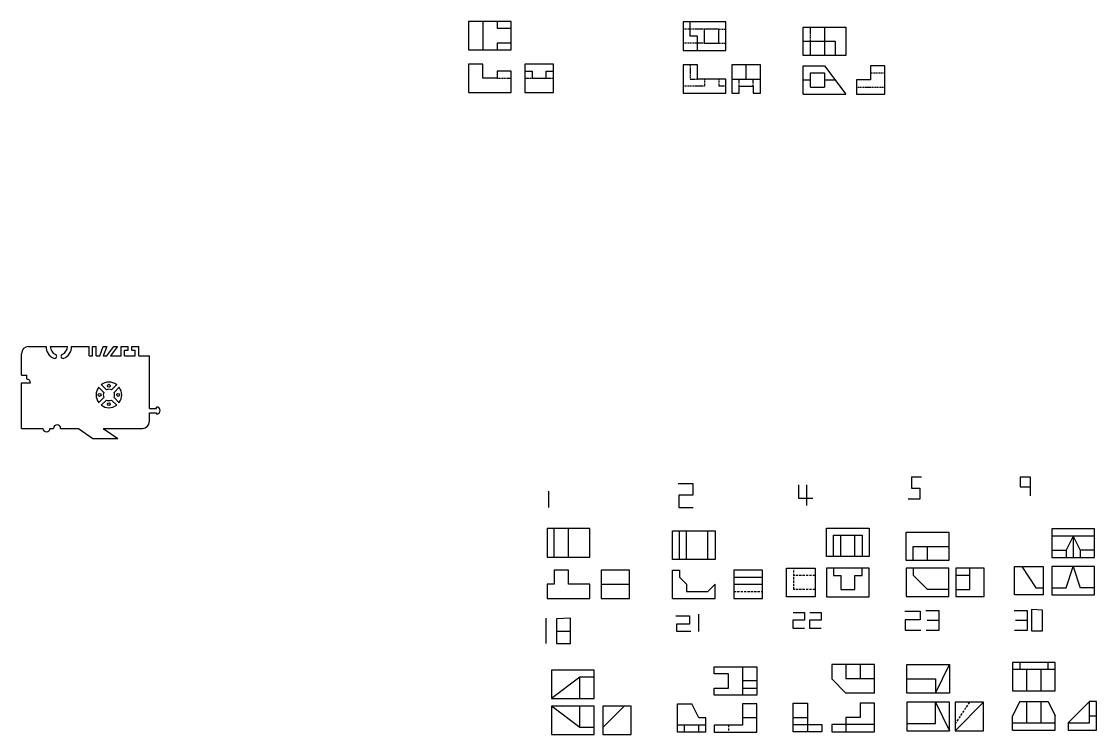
# Model space of a CAD drawing. Header units: millimetres. Extents: x 0 to 10993, y -927 to 4125.
# Drawn here: x 3766 to 5278, y 3123 to 4125 of the extents above; entities that cross this region are included whole.
import ezdxf

# ---------------------------------------------------------------- set-up
doc = ezdxf.new("R2010")
doc.units = ezdxf.units.MM
doc.header["$LTSCALE"] = 0.5
doc.linetypes.add('HIDDEN', pattern=[9.525, 6.35, -3.175])
doc.linetypes.add('HIDDEN2', pattern=[4.7625, 3.175, -1.5875])
doc.layers.add('숨은선', color=2, linetype='HIDDEN2')
doc.layers.add('외형선', color=3, linetype='Continuous')

# ---------------------------------------------------------------- blocks, each defined once
blk = doc.blocks.new('*U39')
blk.add_circle((0, 0), 2)
blk = doc.blocks.new('*U40')
at = {"color": 0, "linetype": 'ByBlock', "lineweight": -2, "transparency": 16777216}
for p, rotation in [((208.9, 3522), 90), ((234.9, 3522), 270), ((221.9, 3509), 180)]:
    blk.add_blockref('*U39', p, dxfattribs=dict(at, rotation=rotation))
blk.add_blockref('*U39', (221.9, 3535), dxfattribs=at)

msp = doc.modelspace()

# ---------------------------------------------------------------- linework, layer by layer
for p, q in [((3776.3, 3668), (3800.8, 3668)), ((3806.8, 3668), (3830.8, 3668)), ((3836.8, 3668), (3861.3, 3668)), ((3861.3, 3655), (3861.3, 3668)), ((3866.3, 3655), (3866.3, 3668)), ((3866.3, 3668), (3871.3, 3668)), ((3871.3, 3655), (3871.3, 3668)), ((3876.3, 3655), (3881.3, 3668)), ((3886.3, 3668), (3881.3, 3655)), ((3881.3, 3668), (3886.3, 3668)), ((3886.3, 3655), (3896.3, 3668)), ((3901.3, 3668), (3891.3, 3655)), ((3896.3, 3668), (3901.3, 3668)), ((3906.3, 3655), (3906.3, 3668)), ((3906.3, 3668), (3916.3, 3668)), ((3911.3, 3655), (3911.3, 3663)), ((3911.3, 3663), (3916.3, 3663)), ((3916.3, 3663), (3916.3, 3668)), ((3921.3, 3663), (3921.3, 3668)), ((3921.3, 3668), (3931.3, 3668)), ((3921.3, 3663), (3926.3, 3663)), ((3926.3, 3655), (3926.3, 3663)), ((3931.3, 3655), (3931.3, 3668)), ((3766.3, 3628), (3766.3, 3658)), ((3861.3, 3655), (3866.3, 3655)), ((3871.3, 3655), (3876.3, 3655)), ((3881.3, 3655), (3886.3, 3655)), ((3891.3, 3655), (3906.3, 3655)), ((3911.3, 3655), (3926.3, 3655)), ((3931.3, 3655), (3946.3, 3655)), ((3946.3, 3581), (3946.3, 3655)), ((3766.3, 3628), (3773.8, 3628)), ((3766.3, 3553), (3766.3, 3617)), ((3766.3, 3617), (3773.8, 3617)), ((3773.8, 3622), (3773.8, 3628)), ((3773.8, 3617), (3778.8, 3617)), ((3878.3, 3614.5), (3885.7, 3607.1)), ((3892.9, 3607.1), (3900.2, 3614.5)), ((3874.8, 3610.9), (3882.1, 3603.6)), ((3896.4, 3603.6), (3903.8, 3610.9)), ((3874.8, 3589), (3882.1, 3596.4)), ((3878.3, 3585.5), (3885.7, 3592.8)), ((3892.9, 3592.8), (3900.2, 3585.5)), ((3896.4, 3596.4), (3903.8, 3589)), ((3946.3, 3581), (3956.3, 3581)), ((3946.3, 3563), (3946.3, 3575)), ((3946.3, 3575), (3956.3, 3575)), ((3956.3, 3581), (3956.3, 3583)), ((3956.3, 3575), (3956.3, 3573)), ((3766.3, 3553), (3796.3, 3553)), ((3806.3, 3553), (3811.3, 3553)), ((3821.3, 3553), (3846.3, 3553)), ((3846.3, 3553), (3866.8, 3538.6)), ((3881.3, 3553), (3901.8, 3538.6)), ((3881.3, 3553), (3936.3, 3553)), ((3866.8, 3538.6), (3901.8, 3538.6)), ((5018, 3484.8), (5018, 3468.9)), ((5018, 3484.8), (5032.1, 3484.8)), ((5170.8, 3484.9), (5170.8, 3470.7)), ((5170.8, 3484.9), (5185, 3484.9)), ((5185, 3484.9), (5185, 3458.3)), ((4507.6, 3464.8), (4507.6, 3441.8)), ((4689.9, 3475.4), (4710.5, 3475.4)), ((4710.5, 3475.4), (4710.5, 3458.9)), ((4859.2, 3473.6), (4859.2, 3454.8)), ((4870.4, 3473.6), (4870.4, 3444.7)), ((5018, 3468.9), (5029.8, 3468.9)), ((5029.8, 3468.9), (5029.8, 3453.6)), ((5170.8, 3470.7), (5185, 3470.7)), ((4710.5, 3458.9), (4690.5, 3458.9)), ((4690.5, 3458.9), (4690.5, 3441.8)), ((4859.2, 3454.8), (4879.3, 3454.8)), ((5029.8, 3453.6), (5013.2, 3453.6)), ((4690.5, 3441.8), (4711.1, 3441.8)), ((4565.6, 3412), (4505.6, 3412)), ((4505.6, 3412), (4505.6, 3372)), ((4515.6, 3372), (4515.6, 3412)), ((4535.6, 3372), (4535.6, 3412)), ((4565.6, 3372), (4565.6, 3412)), ((4681.6, 3368.8), (4681.6, 3408.8)), ((4681.6, 3408.8), (4741.6, 3408.8)), ((4691.6, 3368.8), (4691.6, 3408.8)), ((4701.6, 3368.8), (4701.6, 3408.8)), ((4731.6, 3368.8), (4731.6, 3408.8)), ((4741.6, 3408.8), (4741.6, 3368.8)), ((4898.4, 3372.6), (4898.4, 3412.6)), ((4898.4, 3412.6), (4958.4, 3412.6)), ((4908.4, 3372.6), (4908.4, 3402.6)), ((4908.4, 3402.6), (4948.4, 3402.6)), ((4918.4, 3372.6), (4918.4, 3402.6)), ((4938.4, 3372.6), (4938.4, 3402.6)), ((4948.4, 3402.6), (4948.4, 3372.6)), ((4958.4, 3412.6), (4958.4, 3372.6)), ((5010.5, 3367), (5010.5, 3407)), ((5010.5, 3407), (5070.5, 3407)), ((5070.5, 3407), (5070.5, 3367)), ((5275.3, 3411.5), (5215.3, 3411.5)), ((5215.3, 3411.5), (5215.3, 3371.5)), ((5275.3, 3371.5), (5275.3, 3411.5)), ((5020.5, 3367), (5020.5, 3387)), ((5020.5, 3387), (5070.5, 3387)), ((5040.5, 3367), (5040.5, 3387)), ((5275.3, 3401.5), (5215.3, 3401.5)), ((5245.3, 3401.5), (5235.3, 3381.5)), ((5245.3, 3401.5), (5245.3, 3371.5)), ((5245.3, 3401.5), (5255.3, 3381.5)), ((4505.6, 3372), (4565.6, 3372)), ((4958.4, 3372.6), (4898.4, 3372.6)), ((5215.3, 3381.5), (5235.3, 3381.5)), ((5215.3, 3371.5), (5275.3, 3371.5)), ((5235.3, 3381.5), (5235.3, 3371.5)), ((5275.3, 3381.5), (5255.3, 3381.5)), ((5255.3, 3381.5), (5255.3, 3371.5)), ((4741.6, 3368.8), (4681.6, 3368.8)), ((5070.5, 3367), (5010.5, 3367)), ((5070.5, 3356.5), (5010.5, 3356.5)), ((5010.5, 3356.5), (5010.5, 3316.5)), ((5020.5, 3356.5), (5020.5, 3346.5)), ((5070.5, 3316.5), (5070.5, 3356.5)), ((5120.2, 3356.5), (5080.2, 3356.5)), ((5080.2, 3356.5), (5080.2, 3316.5)), ((5100.2, 3326.5), (5100.2, 3356.5)), ((5120.2, 3316.5), (5120.2, 3356.5)), ((5162.9, 3318.8), (5162.9, 3358.8)), ((5162.9, 3358.8), (5202.9, 3358.8)), ((5172.9, 3358.8), (5192.9, 3328.8)), ((5202.9, 3358.8), (5202.9, 3318.8)), ((5275.3, 3358.8), (5215.3, 3358.8)), ((5215.3, 3358.8), (5215.3, 3318.8)), ((5235.3, 3328.8), (5245.3, 3358.8)), ((5245.3, 3358.8), (5255.3, 3328.8)), ((5275.3, 3318.8), (5275.3, 3358.8)), ((4535.6, 3353.7), (4515.6, 3353.7)), ((4515.6, 3353.7), (4515.6, 3333.7)), ((4535.6, 3333.7), (4535.6, 3353.7)), ((4581.5, 3353.7), (4581.5, 3313.7)), ((4621.5, 3353.7), (4581.5, 3353.7)), ((4621.5, 3313.7), (4621.5, 3353.7)), ((4681.6, 3313.8), (4681.6, 3353.8)), ((4681.6, 3353.8), (4691.6, 3353.8)), ((4691.6, 3353.8), (4691.6, 3343.8)), ((4691.6, 3343.8), (4701.6, 3333.8)), ((4808.2, 3353.8), (4768.2, 3353.8)), ((4768.2, 3353.8), (4768.2, 3313.8)), ((4768.2, 3343.8), (4808.2, 3343.8)), ((4808.2, 3313.8), (4808.2, 3353.8)), ((4842.3, 3316.3), (4842.3, 3356.3)), ((4842.3, 3356.3), (4882.3, 3356.3)), ((4882.3, 3356.3), (4882.3, 3316.3)), ((4958.4, 3356.3), (4898.4, 3356.3)), ((4898.4, 3356.3), (4898.4, 3316.3)), ((4908.4, 3356.3), (4908.4, 3346.3)), ((4908.4, 3346.3), (4918.4, 3346.3)), ((4918.4, 3346.3), (4918.4, 3326.3)), ((4938.4, 3326.3), (4938.4, 3346.3)), ((4938.4, 3346.3), (4948.4, 3346.3)), ((4948.4, 3346.3), (4948.4, 3356.3)), ((4958.4, 3316.3), (4958.4, 3356.3)), ((5040.5, 3326.5), (5020.5, 3346.5)), ((5080.2, 3346.5), (5100.2, 3346.5)), ((4515.6, 3333.7), (4505.6, 3333.7)), ((4505.6, 3333.7), (4505.6, 3313.7)), ((4565.6, 3333.7), (4535.6, 3333.7)), ((4565.6, 3313.7), (4565.6, 3333.7)), ((4581.5, 3333.7), (4621.5, 3333.7)), ((4701.6, 3333.8), (4701.6, 3323.8)), ((4731.6, 3323.8), (4741.6, 3333.8)), ((4741.6, 3313.8), (4741.6, 3333.8)), ((4768.2, 3333.8), (4808.2, 3333.8)), ((4918.4, 3326.3), (4938.4, 3326.3)), ((5070.5, 3326.5), (5040.5, 3326.5)), ((5080.2, 3326.5), (5100.2, 3326.5)), ((5192.9, 3328.8), (5202.9, 3328.8)), ((5215.3, 3328.8), (5235.3, 3328.8)), ((5275.3, 3328.8), (5255.3, 3328.8)), ((4505.6, 3313.7), (4565.6, 3313.7)), ((4581.5, 3313.7), (4621.5, 3313.7)), ((4681.6, 3313.8), (4741.6, 3313.8)), ((4701.6, 3323.8), (4731.6, 3323.8)), ((4768.2, 3313.8), (4808.2, 3313.8)), ((4882.3, 3316.3), (4842.3, 3316.3)), ((4898.4, 3316.3), (4958.4, 3316.3)), ((5010.5, 3316.5), (5070.5, 3316.5)), ((5080.2, 3316.5), (5120.2, 3316.5)), ((5202.9, 3318.8), (5162.9, 3318.8)), ((5215.3, 3318.8), (5275.3, 3318.8)), ((5008.6, 3295.9), (5030.2, 3295.9)), ((5030.2, 3295.9), (5030.2, 3283.6)), ((5037.9, 3296.9), (5056.3, 3296.9)), ((5056.3, 3296.9), (5056.3, 3268.7)), ((5162.3, 3296.9), (5180.7, 3296.9)), ((5180.7, 3296.9), (5180.7, 3268.7)), ((5186.8, 3298.1), (5186.8, 3268.2)), ((5202.2, 3297.5), (5186.8, 3298.1)), ((5202.2, 3268.2), (5202.2, 3297.5)), ((4503.7, 3285.9), (4503.7, 3250.6)), ((4538.2, 3286.2), (4518.7, 3285.3)), ((4518.7, 3285.3), (4518.7, 3250.3)), ((4538.2, 3250.3), (4538.2, 3286.2)), ((4686.4, 3289.4), (4705.9, 3289.4)), ((4705.9, 3289.4), (4705.9, 3277.5)), ((4718.3, 3291.8), (4718.3, 3267.5)), ((4867.7, 3283.5), (4851, 3283.5)), ((4851, 3283.5), (4851, 3272.2)), ((4851.5, 3294.3), (4867.7, 3294.3)), ((4867.7, 3294.3), (4867.7, 3283.5)), ((4891.1, 3283.5), (4874.4, 3283.5)), ((4874.4, 3283.5), (4874.4, 3272.2)), ((4874.9, 3294.3), (4891.1, 3294.3)), ((4891.1, 3294.3), (4891.1, 3283.5)), ((5030.2, 3283.6), (5009.2, 3283.6)), ((5009.2, 3283.6), (5009.2, 3269.2)), ((5056.3, 3282.8), (5039.9, 3282.8)), ((5180.7, 3282.8), (5164.3, 3282.8)), ((4518.7, 3267.8), (4538.2, 3267.8)), ((4705.9, 3277.5), (4687.4, 3277.5)), ((4687.4, 3277.5), (4687.4, 3268)), ((4687.4, 3268), (4707.8, 3268)), ((4851, 3272.2), (4867.7, 3272.2)), ((4874.4, 3272.2), (4891.1, 3272.2)), ((5009.2, 3269.2), (5031.2, 3269.2)), ((5056.3, 3268.7), (5038.4, 3268.7)), ((5180.7, 3268.7), (5162.8, 3268.7)), ((5186.8, 3268.2), (5202.2, 3268.2)), ((4518.7, 3250.3), (4538.2, 3250.3)), ((4965.8, 3220.9), (4905.8, 3220.9)), ((4905.8, 3220.9), (4905.8, 3200.9)), ((4925.8, 3220.9), (4925.8, 3200.9)), ((4945.8, 3220.9), (4945.8, 3200.9)), ((4965.8, 3180.9), (4965.8, 3220.9)), ((5011.5, 3180.8), (5011.5, 3220.8)), ((5011.5, 3220.8), (5071.5, 3220.8)), ((5051.5, 3180.8), (5071.5, 3220.8)), ((5071.5, 3220.8), (5071.5, 3180.8)), ((5220.2, 3224), (5160.2, 3224)), ((5160.2, 3224), (5160.2, 3184)), ((5170.2, 3224), (5170.2, 3214)), ((5210.2, 3214), (5210.2, 3224)), ((5220.2, 3184), (5220.2, 3224)), ((4571.5, 3213.1), (4511.5, 3213.1)), ((4511.5, 3213.1), (4511.5, 3173.1)), ((4571.5, 3173.1), (4571.5, 3213.1)), ((4740.5, 3207.8), (4740.5, 3217.8)), ((4740.5, 3217.8), (4800.5, 3217.8)), ((4760.5, 3207.8), (4740.5, 3207.8)), ((4760.5, 3187.8), (4760.5, 3207.8)), ((4780.5, 3217.8), (4780.5, 3177.8)), ((4800.5, 3217.8), (4800.5, 3177.8)), ((5220.2, 3214), (5160.2, 3214)), ((5180.2, 3184), (5180.2, 3214)), ((5200.2, 3184), (5200.2, 3214)), ((4551.5, 3203.1), (4511.5, 3173.1)), ((4571.5, 3203.1), (4551.5, 3203.1)), ((4551.5, 3173.1), (4551.5, 3203.1)), ((4800.5, 3197.8), (4780.5, 3197.8)), ((4925.8, 3180.9), (4905.8, 3200.9)), ((4965.8, 3200.9), (4925.8, 3200.9)), ((5011.5, 3200.8), (5051.5, 3200.8)), ((5051.5, 3200.8), (5051.5, 3180.8)), ((4740.5, 3177.8), (4740.5, 3187.8)), ((4740.5, 3187.8), (4760.5, 3187.8)), ((4800.5, 3177.8), (4740.5, 3177.8)), ((4780.5, 3187.8), (4800.5, 3187.8)), ((4965.8, 3180.9), (4925.8, 3180.9)), ((5071.5, 3180.8), (5011.5, 3180.8)), ((5160.2, 3184), (5220.2, 3184)), ((4511.5, 3173.1), (4571.5, 3173.1)), ((4571.5, 3162.6), (4511.5, 3162.6)), ((4511.5, 3162.6), (4511.5, 3122.6)), ((4551.5, 3132.6), (4511.5, 3162.6)), ((4551.5, 3132.6), (4551.5, 3162.6)), ((4571.5, 3122.6), (4571.5, 3162.6)), ((4623.7, 3162.6), (4583.7, 3162.6)), ((4583.7, 3162.6), (4583.7, 3122.6)), ((4583.7, 3132.6), (4613.7, 3162.6)), ((4623.7, 3122.6), (4623.7, 3162.6)), ((4688.8, 3125.9), (4688.8, 3165.9)), ((4688.8, 3165.9), (4708.8, 3165.9)), ((4718.8, 3145.9), (4708.8, 3165.9)), ((4800.5, 3165.9), (4780.5, 3165.9)), ((4780.5, 3165.9), (4780.5, 3135.9)), ((4800.5, 3125.9), (4800.5, 3165.9)), ((4851.7, 3126.5), (4851.7, 3166.5)), ((4851.7, 3166.5), (4871.7, 3166.5)), ((4871.7, 3166.5), (4871.7, 3136.5)), ((4965.8, 3166.5), (4945.8, 3166.5)), ((4945.8, 3166.5), (4945.8, 3146.5)), ((4965.8, 3126.5), (4965.8, 3166.5)), ((5071.5, 3167.8), (5011.5, 3167.8)), ((5011.5, 3167.8), (5011.5, 3127.8)), ((5051.5, 3137.8), (5051.5, 3167.8)), ((5051.5, 3167.8), (5071.5, 3127.8)), ((5071.5, 3127.8), (5071.5, 3167.8)), ((5119.4, 3167.8), (5079.4, 3167.8)), ((5079.4, 3167.8), (5079.4, 3127.8)), ((5079.4, 3127.8), (5119.4, 3167.8)), ((5119.4, 3127.8), (5119.4, 3167.8)), ((5170.2, 3168.8), (5160.2, 3148.8)), ((5170.2, 3168.8), (5210.2, 3168.8)), ((5180.2, 3138.8), (5180.2, 3168.8)), ((5200.2, 3138.8), (5200.2, 3168.8)), ((5210.2, 3168.8), (5220.2, 3148.8)), ((5268.1, 3168.8), (5238.1, 3138.8)), ((5278.1, 3168.8), (5268.1, 3168.8)), ((5268.1, 3138.8), (5268.1, 3168.8)), ((5278.1, 3128.8), (5278.1, 3168.8)), ((4728.8, 3145.9), (4718.8, 3145.9)), ((4728.8, 3125.9), (4728.8, 3145.9)), ((4800.5, 3145.9), (4780.5, 3145.9)), ((4851.7, 3146.5), (4871.7, 3146.5)), ((4945.8, 3146.5), (4925.8, 3146.5)), ((4925.8, 3146.5), (4925.8, 3136.5)), ((5160.2, 3128.8), (5160.2, 3148.8)), ((5220.2, 3128.8), (5220.2, 3148.8)), ((5268.1, 3148.8), (5278.1, 3148.8)), ((4571.5, 3132.6), (4551.5, 3132.6)), ((4728.8, 3135.9), (4688.8, 3135.9)), ((4698.8, 3125.9), (4698.8, 3135.9)), ((4718.8, 3125.9), (4718.8, 3135.9)), ((4780.5, 3135.9), (4740.5, 3135.9)), ((4740.5, 3135.9), (4740.5, 3125.9)), ((4851.7, 3136.5), (4871.7, 3136.5)), ((4871.7, 3136.5), (4891.7, 3136.5)), ((4871.7, 3136.5), (4871.7, 3126.5)), ((4891.7, 3136.5), (4891.7, 3126.5)), ((4925.8, 3136.5), (4905.8, 3136.5)), ((4905.8, 3136.5), (4905.8, 3126.5)), ((4925.8, 3136.5), (4925.8, 3126.5)), ((4965.8, 3136.5), (4925.8, 3136.5)), ((5011.5, 3137.8), (5051.5, 3137.8)), ((5160.2, 3138.8), (5220.2, 3138.8)), ((5238.1, 3138.8), (5238.1, 3128.8)), ((5238.1, 3138.8), (5268.1, 3138.8)), ((4511.5, 3122.6), (4571.5, 3122.6)), ((4583.7, 3122.6), (4623.7, 3122.6)), ((4728.8, 3125.9), (4688.8, 3125.9)), ((4740.5, 3125.9), (4800.5, 3125.9)), ((4891.7, 3126.5), (4851.7, 3126.5)), ((4905.8, 3126.5), (4965.8, 3126.5)), ((5011.5, 3127.8), (5071.5, 3127.8)), ((5079.4, 3127.8), (5119.4, 3127.8)), ((5160.2, 3128.8), (5220.2, 3128.8)), ((5238.1, 3128.8), (5278.1, 3128.8))]:
    msp.add_line(p, q)
at = {"linetype": 'HIDDEN'}
for p, q in [((4852.3, 3326.3), (4852.3, 3356.3)), ((4882.3, 3346.3), (4852.3, 3346.3)), ((4882.3, 3326.3), (4852.3, 3326.3)), ((4768.2, 3323.8), (4808.2, 3323.8)), ((5099.4, 3167.8), (5079.4, 3137.8)), ((4760.5, 3135.9), (4760.5, 3125.9))]:
    msp.add_line(p, q, dxfattribs=at)
for centre, radius, start, end in [((3776.3, 3658), 10, 90, 180), ((3818.8, 3668), 18, 180, 246.463), ((3818.8, 3668), 12, 180, 246.463), ((3818.8, 3668), 12, 293.5154, 0), ((3818.8, 3668), 18, 293.5154, 0), ((3812.8, 3654.2), 3, 246.463, 348), ((3812.8, 3654.2), 3, 348, 66.463), ((3824.8, 3654.2), 3, 113.5154, 192), ((3824.8, 3654.2), 3, 192, 293.5154), ((3773.8, 3617), 5, 0, 90), ((3889.3, 3600), 18, 52.9836, 127.0164), ((3889.3, 3600), 18, 142.9836, 217.0164), ((3889.3, 3600), 8, 153.21, 206.79), ((3889.3, 3600), 8, 63.21, 116.79), ((3889.3, 3600), 8, 333.21, 26.79), ((3889.3, 3600), 18, 322.9836, 37.0164), ((3889.3, 3600), 18, 232.9836, 307.0164), ((3889.3, 3600), 8, 243.21, 296.79), ((3956.3, 3578), 5, 270, 90), ((3801.3, 3553), 5, 180, 0), ((3816.3, 3553), 5, 0, 180), ((3936.3, 3563), 10, 270, 0)]:
    msp.add_arc(centre, radius, start, end)
at = {"layer": '숨은선'}
for p, q in [((4726.8, 4114.4), (4696.8, 4114.4)), ((4746.8, 4114.4), (4756.8, 4114.4)), ((4875.8, 4097.3), (4875.8, 4117.3)), ((4726.8, 4094.4), (4696.8, 4094.4)), ((4746.8, 4094.4), (4756.8, 4094.4)), ((4706.8, 4064.1), (4706.8, 4044.1)), ((4960.5, 4052.8), (4980.5, 4052.8)), ((4435.1, 4045.2), (4455.1, 4045.2)), ((4474.3, 4045.2), (4484.3, 4045.2)), ((4504.3, 4045.2), (4514.3, 4045.2)), ((4706.8, 4044.1), (4716.8, 4044.1)), ((4726.8, 4044.1), (4726.8, 4034.1)), ((4746.8, 4044.1), (4746.8, 4034.1)), ((4775.4, 4034.1), (4775.4, 4044.1)), ((4795.4, 4034.1), (4795.4, 4044.1)), ((4726.8, 4034.1), (4696.8, 4034.1)), ((4756.8, 4034.1), (4746.8, 4034.1)), ((4940.5, 4032.8), (4980.5, 4032.8))]:
    msp.add_line(p, q, dxfattribs=at)
at = {"layer": '외형선'}
for p, q in [((4455.1, 4125), (4395.1, 4125)), ((4395.1, 4125), (4395.1, 4085)), ((4415.1, 4125), (4415.1, 4085)), ((4435.1, 4125), (4435.1, 4115)), ((4455.1, 4115), (4435.1, 4115)), ((4455.1, 4085), (4455.1, 4125)), ((4756.8, 4124.4), (4696.8, 4124.4)), ((4696.8, 4124.4), (4696.8, 4084.4)), ((4706.8, 4104.4), (4706.8, 4124.4)), ((4726.8, 4094.4), (4726.8, 4114.4)), ((4746.8, 4114.4), (4726.8, 4114.4)), ((4746.8, 4094.4), (4746.8, 4114.4)), ((4756.8, 4084.4), (4756.8, 4124.4)), ((4865.8, 4077.3), (4865.8, 4117.3)), ((4865.8, 4117.3), (4925.8, 4117.3)), ((4895.8, 4117.3), (4895.8, 4077.3)), ((4925.8, 4117.3), (4925.8, 4077.3)), ((4716.8, 4104.4), (4706.8, 4104.4)), ((4716.8, 4084.4), (4716.8, 4104.4)), ((4865.8, 4097.3), (4910.8, 4097.3)), ((4875.8, 4077.3), (4875.8, 4097.3)), ((4910.8, 4097.3), (4910.8, 4077.3)), ((4395.1, 4085), (4455.1, 4085)), ((4435.1, 4095), (4455.1, 4095)), ((4435.1, 4095), (4435.1, 4085)), ((4696.8, 4084.4), (4756.8, 4084.4)), ((4726.8, 4094.4), (4746.8, 4094.4)), ((4925.8, 4077.3), (4865.8, 4077.3)), ((4415.1, 4065.2), (4395.1, 4065.2)), ((4395.1, 4065.2), (4395.1, 4025.2)), ((4415.1, 4045.2), (4415.1, 4065.2)), ((4455.1, 4055.2), (4435.1, 4055.2)), ((4435.1, 4055.2), (4435.1, 4045.2)), ((4455.1, 4025.2), (4455.1, 4055.2)), ((4514.3, 4065.2), (4474.3, 4065.2)), ((4474.3, 4065.2), (4474.3, 4025.2)), ((4474.3, 4055.2), (4484.3, 4055.2)), ((4484.3, 4055.2), (4484.3, 4045.2)), ((4504.3, 4045.2), (4504.3, 4055.2)), ((4504.3, 4055.2), (4514.3, 4055.2)), ((4514.3, 4025.2), (4514.3, 4065.2)), ((4716.8, 4064.1), (4696.8, 4064.1)), ((4696.8, 4064.1), (4696.8, 4024.1)), ((4716.8, 4044.1), (4716.8, 4064.1)), ((4805.4, 4064.1), (4765.4, 4064.1)), ((4765.4, 4064.1), (4765.4, 4024.1)), ((4785.4, 4044.1), (4785.4, 4064.1)), ((4805.4, 4024.1), (4805.4, 4064.1)), ((4865.8, 4022.8), (4865.8, 4062.8)), ((4865.8, 4062.8), (4895.8, 4062.8)), ((4875.8, 4032.8), (4875.8, 4052.8)), ((4875.8, 4052.8), (4895.8, 4052.8)), ((4895.8, 4062.8), (4925.8, 4022.8)), ((4895.8, 4052.8), (4895.8, 4032.8)), ((4980.5, 4062.8), (4960.5, 4062.8)), ((4960.5, 4062.8), (4960.5, 4042.8)), ((4980.5, 4022.8), (4980.5, 4062.8)), ((4435.1, 4045.2), (4415.1, 4045.2)), ((4484.3, 4045.2), (4504.3, 4045.2)), ((4756.8, 4044.1), (4716.8, 4044.1)), ((4756.8, 4024.1), (4756.8, 4044.1)), ((4765.4, 4044.1), (4805.4, 4044.1)), ((4865.8, 4042.8), (4875.8, 4042.8)), ((4895.8, 4042.8), (4910.8, 4042.8)), ((4940.5, 4042.8), (4940.5, 4022.8)), ((4960.5, 4042.8), (4940.5, 4042.8)), ((4395.1, 4025.2), (4455.1, 4025.2)), ((4474.3, 4025.2), (4514.3, 4025.2)), ((4696.8, 4024.1), (4756.8, 4024.1)), ((4765.4, 4024.1), (4775.4, 4024.1)), ((4775.4, 4024.1), (4775.4, 4034.1)), ((4775.4, 4034.1), (4795.4, 4034.1)), ((4795.4, 4034.1), (4795.4, 4024.1)), ((4795.4, 4024.1), (4805.4, 4024.1)), ((4865.8, 4022.8), (4925.8, 4022.8)), ((4875.8, 4032.8), (4895.8, 4032.8)), ((4940.5, 4022.8), (4980.5, 4022.8))]:
    msp.add_line(p, q, dxfattribs=at)

# ---------------------------------------------------------------- block references
msp.add_blockref('*U40', (3667.3, 78))

doc.saveas('drawing.dxf')
